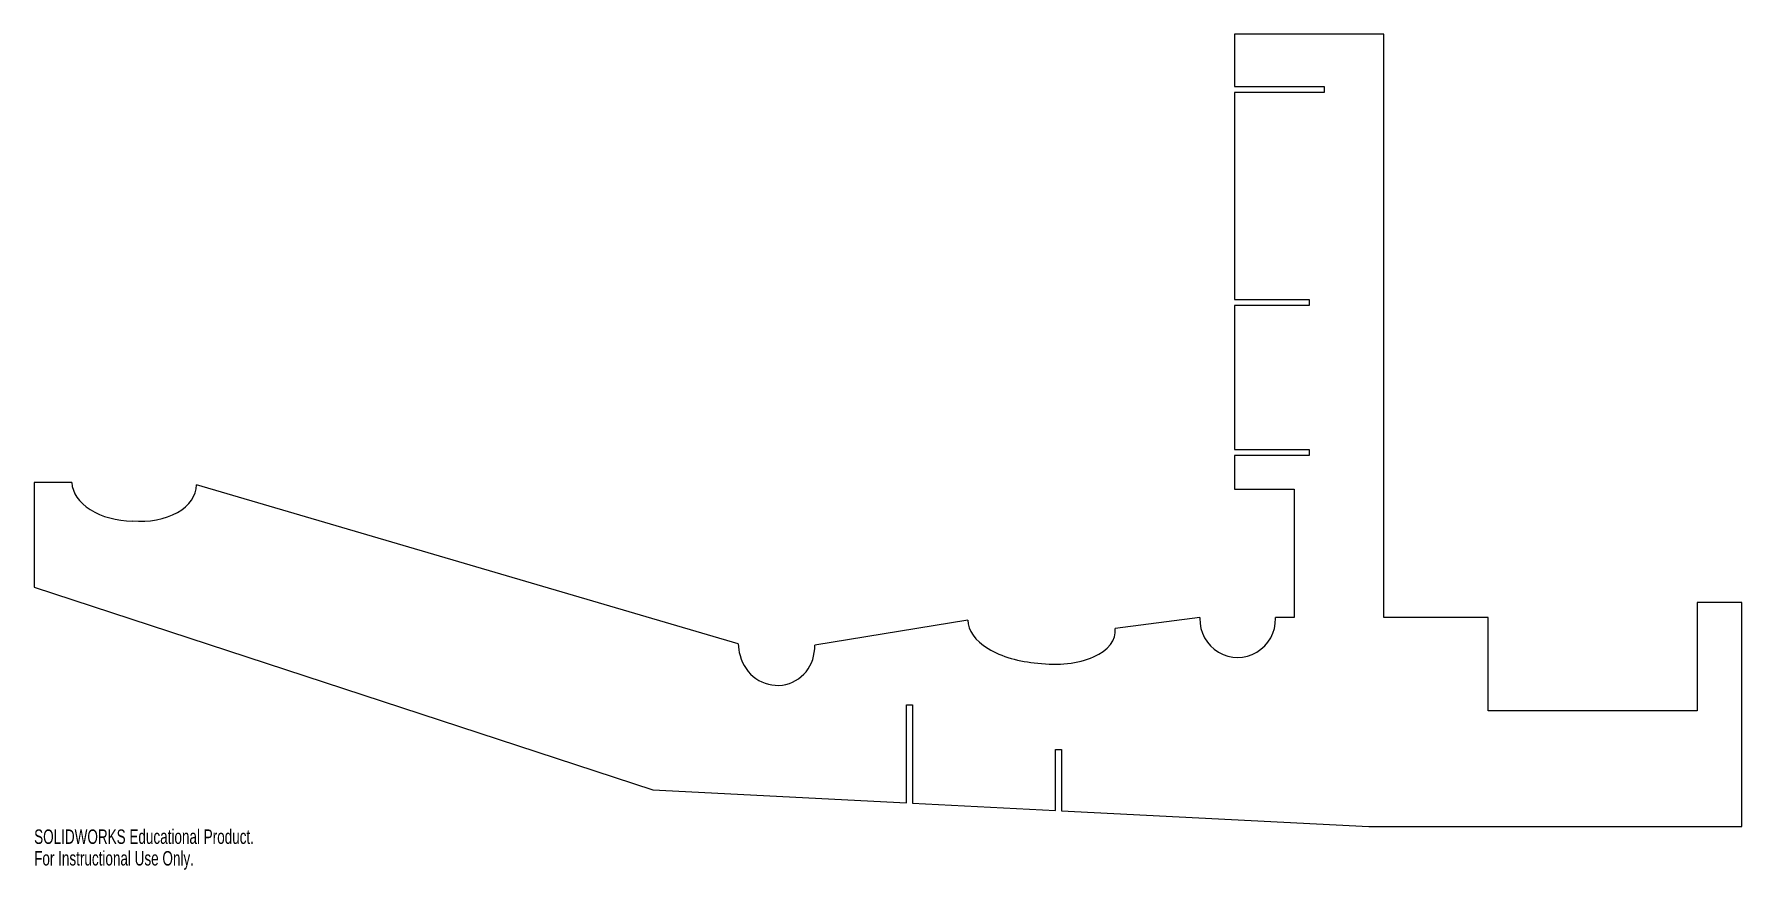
# Model space of a CAD drawing. Header units: millimetres. Extents: x -592 to -20, y -320 to -40.
import ezdxf

# ---------------------------------------------------------------- set-up
doc = ezdxf.new("R2010")
doc.units = ezdxf.units.MM
doc.styles.add('SLDTEXTSTYLE0', font='TXT', dxfattribs={"width": 0.7})

msp = doc.modelspace()

# ---------------------------------------------------------------- linework, layer by layer
at = {"color": 7, "linetype": 'Continuous', "lineweight": 25}
for p, q in [((-140.04, -40.21), (-190.04, -40.21)), ((-190.04, -40.21), (-190.04, -57.79)), ((-140.04, -235.75), (-140.04, -40.21)), ((-190.04, -57.79), (-160.04, -57.79)), ((-160.04, -59.79), (-190.04, -59.79)), ((-190.04, -59.79), (-190.04, -129.11)), ((-160.04, -57.79), (-160.04, -59.79)), ((-190.04, -129.11), (-165.04, -129.11)), ((-165.04, -131.11), (-190.04, -131.11)), ((-190.04, -131.11), (-190.04, -179.48)), ((-165.04, -129.11), (-165.04, -131.11)), ((-190.04, -179.48), (-165.04, -179.48)), ((-165.04, -181.48), (-190.04, -181.48)), ((-190.04, -181.48), (-190.04, -192.73)), ((-165.04, -179.48), (-165.04, -181.48)), ((-579.76, -190.51), (-592.4, -190.51)), ((-592.4, -190.51), (-592.4, -225.51)), ((-356.37, -244.58), (-537.99, -191.3)), ((-190.04, -192.73), (-170.04, -192.73)), ((-170.04, -192.73), (-170.04, -235.75)), ((-592.4, -225.51), (-385, -293.49)), ((-20, -230.75), (-35, -230.75)), ((-35, -230.75), (-35, -267.04)), ((-20, -305.75), (-20, -230.75)), ((-279.47, -236.6), (-330.77, -245.04)), ((-201.7, -235.75), (-230.05, -239.47)), ((-170.04, -235.75), (-176.3, -235.75)), ((-105, -235.75), (-140.04, -235.75)), ((-105, -267.04), (-105, -235.75)), ((-300, -297.83), (-300, -265)), ((-300, -265), (-298, -265)), ((-298, -265), (-298, -297.94)), ((-35, -267.04), (-105, -267.04)), ((-250, -300.39), (-250, -280)), ((-250, -280), (-248, -280)), ((-248, -280), (-248, -300.49)), ((-385, -293.49), (-300, -297.83)), ((-298, -297.94), (-250, -300.39)), ((-248, -300.49), (-145, -305.75)), ((-145, -305.75), (-20, -305.75))]:
    msp.add_line(p, q, dxfattribs=at)
for centre, major_axis, ratio, start_param, end_param in [((-560.06, -190.67), (19.7, -0.9), 0.644086, 3.2005, 4.772658), ((-557.69, -190.77), (19.7, -0.9), 0.644086, 4.65212, 6.312639), ((-256.27, -238.23), (-23.17, 2.33), 0.54546, 0.054834, 1.636839), ((-253.21, -238.54), (-23.17, 2.33), 0.54546, 1.504753, 3.251537), ((-189, -236.17), (0, 12.98), 0.978598, 1.554592, 4.728593), ((-189, -235.75), (0, 12.98), 0.978598, 1.570796, 1.587), ((-189, -235.75), (0, 12.98), 0.978598, 4.696185, 4.712389), ((-343.64, -244.82), (-3.5, 12.69), 0.964578, 1.29224, 1.591569), ((-343.49, -245.35), (-3.5, 12.69), 0.964578, 1.550023, 4.475664)]:
    msp.add_ellipse(centre, major_axis=major_axis, ratio=ratio, start_param=start_param, end_param=end_param, dxfattribs=at)

# ---------------------------------------------------------------- texts
at = {"color": 7, "linetype": 'Continuous', "char_height": 4.8336, "attachment_point": 1, "style": 'SLDTEXTSTYLE0'}
for s, insert in [('SOLIDWORKS Educational Product.', (-592.4, -306.77)), ('For Instructional Use Only.', (-592.4, -314.02))]:
    msp.add_mtext(s, dxfattribs=dict(at, insert=insert))

doc.saveas('drawing.dxf')
